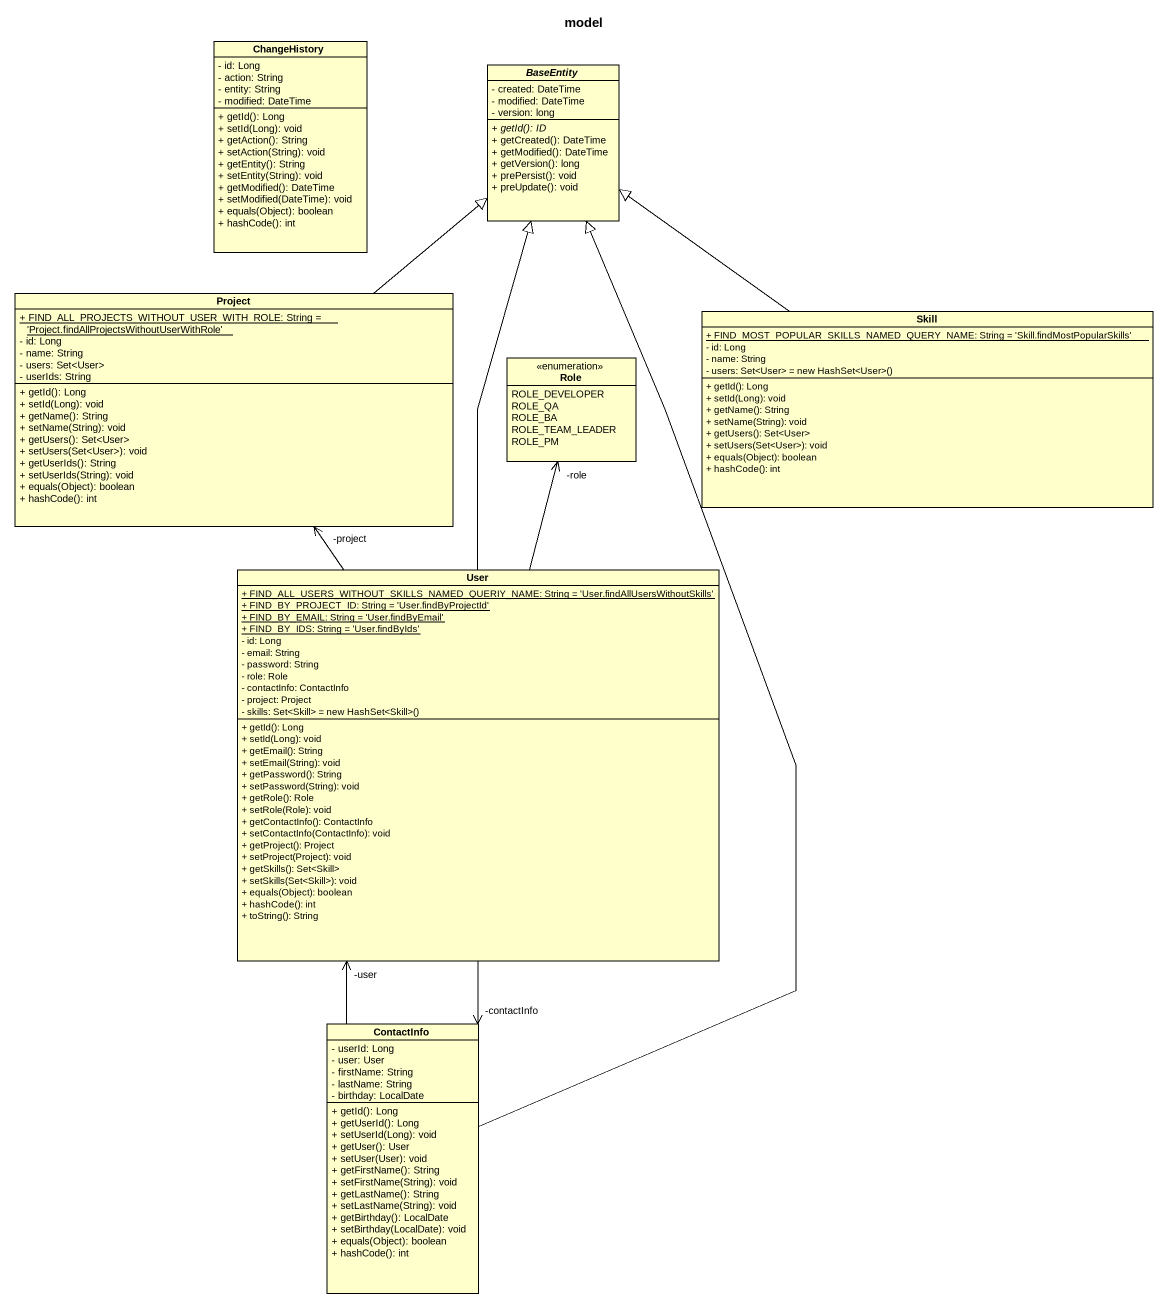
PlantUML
@startuml
title model
hide circle
hide empty members
skinparam classAttributeIconSize 0
class ChangeHistory {
  - id: Long
  - action: String
  - entity: String
  - modified: DateTime
  + getId(): Long
  + setId(Long): void
  + getAction(): String
  + setAction(String): void
  + getEntity(): String
  + setEntity(String): void
  + getModified(): DateTime
  + setModified(DateTime): void
  + equals(Object): boolean
  + hashCode(): int
}
abstract class BaseEntity {
  - created: DateTime
  - modified: DateTime
  - version: long
  {abstract} + getId(): ID
  + getCreated(): DateTime
  + getModified(): DateTime
  + getVersion(): long
  + prePersist(): void
  + preUpdate(): void
}
class Project {
  {static} + FIND_ALL_PROJECTS_WITHOUT_USER_WITH_ROLE: String = 'Project.findAllProjectsWithoutUserWithRole'
  - id: Long
  - name: String
  - users: Set<User>
  - userIds: String
  + getId(): Long
  + setId(Long): void
  + getName(): String
  + setName(String): void
  + getUsers(): Set<User>
  + setUsers(Set<User>): void
  + getUserIds(): String
  + setUserIds(String): void
  + equals(Object): boolean
  + hashCode(): int
}
class Skill {
  {static} + FIND_MOST_POPULAR_SKILLS_NAMED_QUERY_NAME: String = 'Skill.findMostPopularSkills'
  - id: Long
  - name: String
  {field} - users: Set<User> = new HashSet<User>()
  + getId(): Long
  + setId(Long): void
  + getName(): String
  + setName(String): void
  + getUsers(): Set<User>
  + setUsers(Set<User>): void
  + equals(Object): boolean
  + hashCode(): int
}
enum Role {
  ROLE_DEVELOPER
  ROLE_QA
  ROLE_BA
  ROLE_TEAM_LEADER
  ROLE_PM
}
class User {
  {static} + FIND_ALL_USERS_WITHOUT_SKILLS_NAMED_QUERIY_NAME: String = 'User.findAllUsersWithoutSkills'
  {static} + FIND_BY_PROJECT_ID: String = 'User.findByProjectId'
  {static} + FIND_BY_EMAIL: String = 'User.findByEmail'
  {static} + FIND_BY_IDS: String = 'User.findByIds'
  - id: Long
  - email: String
  - password: String
  - role: Role
  - contactInfo: ContactInfo
  - project: Project
  {field} - skills: Set<Skill> = new HashSet<Skill>()
  + getId(): Long
  + setId(Long): void
  + getEmail(): String
  + setEmail(String): void
  + getPassword(): String
  + setPassword(String): void
  + getRole(): Role
  + setRole(Role): void
  + getContactInfo(): ContactInfo
  + setContactInfo(ContactInfo): void
  + getProject(): Project
  + setProject(Project): void
  + getSkills(): Set<Skill>
  + setSkills(Set<Skill>): void
  + equals(Object): boolean
  + hashCode(): int
  + toString(): String
}
class ContactInfo {
  - userId: Long
  - user: User
  - firstName: String
  - lastName: String
  - birthday: LocalDate
  + getId(): Long
  + getUserId(): Long
  + setUserId(Long): void
  + getUser(): User
  + setUser(User): void
  + getFirstName(): String
  + setFirstName(String): void
  + getLastName(): String
  + setLastName(String): void
  + getBirthday(): LocalDate
  + setBirthday(LocalDate): void
  + equals(Object): boolean
  + hashCode(): int
}
Project -up-|> BaseEntity
Skill -up-|> BaseEntity
User -up-|> BaseEntity
User -up-> "-project" Project
User -up-> "-role" Role
User --> "-contactInfo" ContactInfo
ContactInfo -up-|> BaseEntity
ContactInfo -up-> "-user" User
@enduml
